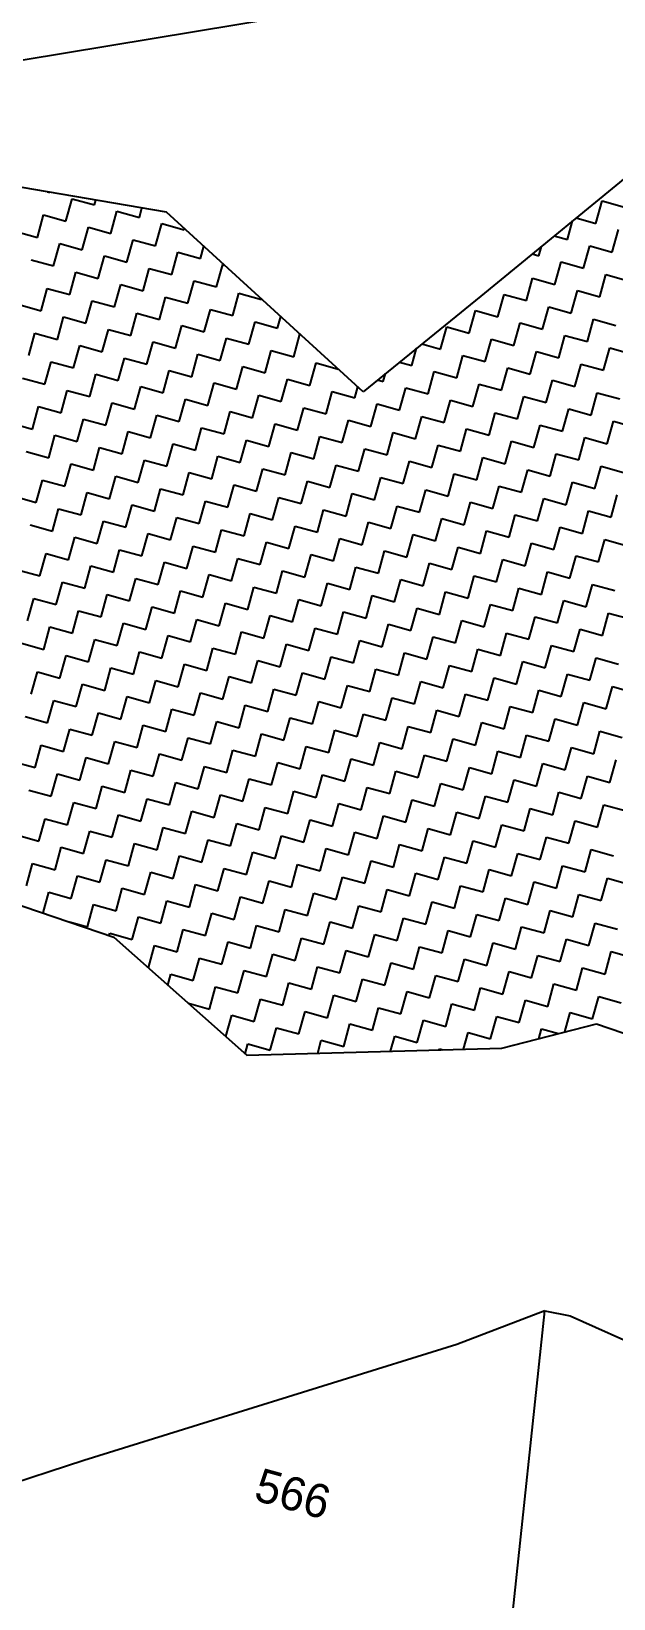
# Model space of a CAD drawing. Header units: metres. Extents: x 291974 to 293244, y 2020596 to 2023640.
# Drawn here: x 292807.5 to 292870.2, y 2023012.3 to 2023180.9 of the extents above; entities that cross this region are included whole.
import ezdxf
from ezdxf.enums import TextEntityAlignment as Align

# ---------------------------------------------------------------- set-up
doc = ezdxf.new("R2010")
doc.units = ezdxf.units.M
doc.header["$MEASUREMENT"] = 0
for name, color, linetype in [('POLY_HATCH', 12, 'Continuous'), ('POLY_PARCEL', 6, 'Continuous'), ('TEXT_PARCEL', 7, 'Continuous')]:
    doc.layers.add(name, color=color, linetype=linetype)
doc.styles.add('TEXT_MAP', font='')
doc.styles.get('TEXT_MAP').set_extended_font_data('Kruti Dev 050')

msp = doc.modelspace()

# ---------------------------------------------------------------- linework, layer by layer
at = {"layer": 'POLY_HATCH'}
for p, q in [((292879.39, 2023171.67), (292855.87, 2023152.4)), ((292822.03, 2023161.42), (292805.03, 2023164.32)), ((292843.21, 2023142.11), (292822.03, 2023161.42)), ((292855.87, 2023152.4), (292843.21, 2023142.11)), ((292805.11, 2023087.29), (292816.39, 2023083.43)), ((292816.39, 2023083.43), (292830.69, 2023070.75)), ((292858.15, 2023071.49), (292868.33, 2023074.12)), ((292868.33, 2023074.12), (292885.26, 2023068.33)), ((292830.69, 2023070.75), (292858.15, 2023071.49))]:
    msp.add_line(p, q, dxfattribs=at)
at = {"layer": 'POLY_HATCH', "linetype": 'Continuous'}
for p, q in [((292809.25, 2023163.6), (292809.49, 2023163.53)), ((292809.49, 2023163.53), (292809.49, 2023163.56)), ((292811.23, 2023160.46), (292811.9, 2023162.87)), ((292811.9, 2023162.87), (292814.31, 2023162.2)), ((292814.31, 2023162.2), (292814.45, 2023162.71)), ((292819.13, 2023160.86), (292819.41, 2023161.87)), ((292868.27, 2023160.21), (292868.94, 2023162.62)), ((292868.94, 2023162.62), (292871.35, 2023161.95)), ((292808.15, 2023158.71), (292808.82, 2023161.12)), ((292808.82, 2023161.12), (292811.23, 2023160.46)), ((292816.05, 2023159.12), (292816.72, 2023161.53)), ((292816.72, 2023161.53), (292819.13, 2023160.86)), ((292820.87, 2023157.78), (292821.54, 2023160.19)), ((292821.54, 2023160.19), (292823.95, 2023159.52)), ((292865.19, 2023158.47), (292865.75, 2023160.49)), ((292866.13, 2023160.8), (292868.27, 2023160.21)), ((292805.74, 2023159.38), (292808.15, 2023158.71)), ((292812.97, 2023157.38), (292813.64, 2023159.79)), ((292813.64, 2023159.79), (292816.05, 2023159.12)), ((292817.79, 2023156.04), (292818.46, 2023158.45)), ((292818.46, 2023158.45), (292820.87, 2023157.78)), ((292823.95, 2023159.52), (292823.98, 2023159.64)), ((292863.77, 2023158.86), (292865.19, 2023158.47)), ((292870.01, 2023157.13), (292870.68, 2023159.54)), ((292809.89, 2023155.63), (292810.56, 2023158.05)), ((292810.56, 2023158.05), (292812.97, 2023157.38)), ((292822.61, 2023154.7), (292823.28, 2023157.11)), ((292823.28, 2023157.11), (292825.69, 2023156.44)), ((292825.69, 2023156.44), (292826.06, 2023157.75)), ((292861.4, 2023156.92), (292862.11, 2023156.73)), ((292862.11, 2023156.73), (292862.39, 2023157.74)), ((292866.93, 2023155.39), (292867.6, 2023157.8)), ((292867.6, 2023157.8), (292870.01, 2023157.13)), ((292807.48, 2023156.3), (292809.89, 2023155.63)), ((292814.71, 2023154.3), (292815.38, 2023156.71)), ((292815.38, 2023156.71), (292817.79, 2023156.04)), ((292819.53, 2023152.96), (292820.2, 2023155.37)), ((292820.2, 2023155.37), (292822.61, 2023154.7)), ((292827.43, 2023153.37), (292828.1, 2023155.78)), ((292828.1, 2023155.78), (292828.27, 2023155.73)), ((292863.85, 2023153.65), (292864.52, 2023156.06)), ((292864.52, 2023156.06), (292866.93, 2023155.39)), ((292811.63, 2023152.56), (292812.3, 2023154.97)), ((292812.3, 2023154.97), (292814.71, 2023154.3)), ((292816.46, 2023151.22), (292817.12, 2023153.63)), ((292817.12, 2023153.63), (292819.53, 2023152.96)), ((292824.36, 2023151.62), (292825.02, 2023154.03)), ((292825.02, 2023154.03), (292827.43, 2023153.37)), ((292859.03, 2023154.99), (292859.03, 2023154.98)), ((292859.03, 2023154.98), (292859.03, 2023154.99)), ((292860.78, 2023151.91), (292861.44, 2023154.32)), ((292861.44, 2023154.32), (292863.85, 2023153.65)), ((292868.68, 2023152.31), (292869.34, 2023154.72)), ((292869.34, 2023154.72), (292871.75, 2023154.05)), ((292808.56, 2023150.81), (292809.22, 2023153.22)), ((292809.22, 2023153.22), (292811.63, 2023152.56)), ((292813.38, 2023149.48), (292814.04, 2023151.89)), ((292814.04, 2023151.89), (292816.46, 2023151.22)), ((292821.28, 2023149.88), (292821.94, 2023152.29)), ((292821.94, 2023152.29), (292824.36, 2023151.62)), ((292829.18, 2023150.29), (292829.84, 2023152.7)), ((292829.84, 2023152.7), (292832.26, 2023152.03)), ((292832.26, 2023152.03), (292832.27, 2023152.08)), ((292857.7, 2023150.16), (292858.37, 2023152.57)), ((292858.37, 2023152.57), (292860.78, 2023151.91)), ((292865.6, 2023150.57), (292866.27, 2023152.98)), ((292866.27, 2023152.98), (292868.68, 2023152.31)), ((292806.15, 2023151.48), (292808.56, 2023150.81)), ((292810.3, 2023147.73), (292810.97, 2023150.15)), ((292810.97, 2023150.15), (292813.38, 2023149.48)), ((292818.2, 2023148.14), (292818.87, 2023150.55)), ((292818.87, 2023150.55), (292821.28, 2023149.88)), ((292826.1, 2023148.54), (292826.77, 2023150.96)), ((292826.77, 2023150.96), (292829.18, 2023150.29)), ((292834, 2023148.95), (292834.34, 2023150.19)), ((292854.62, 2023148.42), (292855.29, 2023150.83)), ((292855.29, 2023150.83), (292857.7, 2023150.16)), ((292862.52, 2023148.83), (292863.19, 2023151.24)), ((292863.19, 2023151.24), (292865.6, 2023150.57)), ((292807.22, 2023145.99), (292807.89, 2023148.4)), ((292807.89, 2023148.4), (292810.3, 2023147.73)), ((292815.12, 2023146.4), (292815.79, 2023148.81)), ((292815.79, 2023148.81), (292818.2, 2023148.14)), ((292823.02, 2023146.8), (292823.69, 2023149.21)), ((292823.69, 2023149.21), (292826.1, 2023148.54)), ((292830.92, 2023147.21), (292831.59, 2023149.62)), ((292831.59, 2023149.62), (292834, 2023148.95)), ((292851.54, 2023146.68), (292852.21, 2023149.09)), ((292852.21, 2023149.09), (292854.62, 2023148.42)), ((292859.44, 2023147.08), (292860.11, 2023149.5)), ((292860.11, 2023149.5), (292862.52, 2023148.83)), ((292867.34, 2023147.49), (292868.01, 2023149.9)), ((292868.01, 2023149.9), (292870.42, 2023149.23)), ((292812.04, 2023144.66), (292812.71, 2023147.07)), ((292812.71, 2023147.07), (292815.12, 2023146.4)), ((292819.94, 2023145.06), (292820.61, 2023147.47)), ((292820.61, 2023147.47), (292823.02, 2023146.8)), ((292827.84, 2023145.47), (292828.51, 2023147.88)), ((292828.51, 2023147.88), (292830.92, 2023147.21)), ((292835.74, 2023145.87), (292836.41, 2023148.28)), ((292836.41, 2023148.28), (292836.45, 2023148.27)), ((292848.46, 2023144.94), (292848.97, 2023146.79)), ((292849.52, 2023147.24), (292851.54, 2023146.68)), ((292856.36, 2023145.34), (292857.03, 2023147.75)), ((292857.03, 2023147.75), (292859.44, 2023147.08)), ((292864.26, 2023145.75), (292864.93, 2023148.16)), ((292864.93, 2023148.16), (292867.34, 2023147.49)), ((292869.08, 2023144.41), (292869.75, 2023146.82)), ((292869.75, 2023146.82), (292872.16, 2023146.15)), ((292808.96, 2023142.91), (292809.63, 2023145.32)), ((292809.63, 2023145.32), (292812.04, 2023144.66)), ((292816.86, 2023143.32), (292817.53, 2023145.73)), ((292817.53, 2023145.73), (292819.94, 2023145.06)), ((292824.76, 2023143.72), (292825.43, 2023146.13)), ((292825.43, 2023146.13), (292827.84, 2023145.47)), ((292832.66, 2023144.13), (292833.33, 2023146.54)), ((292833.33, 2023146.54), (292835.74, 2023145.87)), ((292837.48, 2023142.79), (292838.15, 2023145.2)), ((292838.15, 2023145.2), (292840.54, 2023144.54)), ((292847.14, 2023145.3), (292848.46, 2023144.94)), ((292853.28, 2023143.6), (292853.95, 2023146.01)), ((292853.95, 2023146.01), (292856.36, 2023145.34)), ((292861.18, 2023144.01), (292861.85, 2023146.42)), ((292861.85, 2023146.42), (292864.26, 2023145.75)), ((292866, 2023142.67), (292866.67, 2023145.08)), ((292866.67, 2023145.08), (292869.08, 2023144.41)), ((292806.55, 2023143.58), (292808.96, 2023142.91)), ((292813.78, 2023141.58), (292814.45, 2023143.99)), ((292814.45, 2023143.99), (292816.86, 2023143.32)), ((292821.68, 2023141.98), (292822.35, 2023144.39)), ((292822.35, 2023144.39), (292824.76, 2023143.72)), ((292829.58, 2023142.39), (292830.25, 2023144.8)), ((292830.25, 2023144.8), (292832.66, 2023144.13)), ((292834.4, 2023141.05), (292835.07, 2023143.46)), ((292835.07, 2023143.46), (292837.48, 2023142.79)), ((292844.76, 2023143.37), (292845.38, 2023143.2)), ((292845.38, 2023143.2), (292845.62, 2023144.07)), ((292850.2, 2023141.86), (292850.87, 2023144.27)), ((292850.87, 2023144.27), (292853.28, 2023143.6)), ((292858.1, 2023142.26), (292858.77, 2023144.67)), ((292858.77, 2023144.67), (292861.18, 2023144.01)), ((292862.92, 2023140.93), (292863.59, 2023143.34)), ((292863.59, 2023143.34), (292866, 2023142.67)), ((292810.7, 2023139.84), (292811.37, 2023142.25)), ((292811.37, 2023142.25), (292813.78, 2023141.58)), ((292818.6, 2023140.24), (292819.27, 2023142.65)), ((292819.27, 2023142.65), (292821.68, 2023141.98)), ((292826.5, 2023140.64), (292827.17, 2023143.06)), ((292827.17, 2023143.06), (292829.58, 2023142.39)), ((292831.32, 2023139.31), (292831.99, 2023141.72)), ((292831.99, 2023141.72), (292834.4, 2023141.05)), ((292839.22, 2023139.71), (292839.89, 2023142.12)), ((292839.89, 2023142.12), (292842.3, 2023141.45)), ((292842.3, 2023141.45), (292842.63, 2023142.64)), ((292847.12, 2023140.12), (292847.79, 2023142.53)), ((292847.79, 2023142.53), (292850.2, 2023141.86)), ((292855.02, 2023140.52), (292855.69, 2023142.93)), ((292855.69, 2023142.93), (292858.1, 2023142.26)), ((292859.84, 2023139.19), (292860.51, 2023141.6)), ((292860.51, 2023141.6), (292862.92, 2023140.93)), ((292867.74, 2023139.59), (292868.41, 2023142)), ((292868.41, 2023142), (292870.82, 2023141.33)), ((292807.62, 2023138.09), (292808.29, 2023140.5)), ((292808.29, 2023140.5), (292810.7, 2023139.84)), ((292815.52, 2023138.5), (292816.19, 2023140.91)), ((292816.19, 2023140.91), (292818.6, 2023140.24)), ((292823.42, 2023138.9), (292824.09, 2023141.31)), ((292824.09, 2023141.31), (292826.5, 2023140.64)), ((292828.24, 2023137.57), (292828.91, 2023139.98)), ((292828.91, 2023139.98), (292831.32, 2023139.31)), ((292836.14, 2023137.97), (292836.81, 2023140.38)), ((292836.81, 2023140.38), (292839.22, 2023139.71)), ((292844.04, 2023138.38), (292844.71, 2023140.79)), ((292844.71, 2023140.79), (292847.12, 2023140.12)), ((292851.94, 2023138.78), (292852.61, 2023141.19)), ((292852.61, 2023141.19), (292855.02, 2023140.52)), ((292864.66, 2023137.85), (292865.33, 2023140.26)), ((292865.33, 2023140.26), (292867.74, 2023139.59)), ((292805.21, 2023138.76), (292807.62, 2023138.09)), ((292812.44, 2023136.76), (292813.11, 2023139.17)), ((292813.11, 2023139.17), (292815.52, 2023138.5)), ((292820.34, 2023137.16), (292821.01, 2023139.57)), ((292821.01, 2023139.57), (292823.42, 2023138.9)), ((292825.17, 2023135.82), (292825.83, 2023138.23)), ((292825.83, 2023138.23), (292828.24, 2023137.57)), ((292833.06, 2023136.23), (292833.73, 2023138.64)), ((292833.73, 2023138.64), (292836.14, 2023137.97)), ((292840.96, 2023136.63), (292841.63, 2023139.04)), ((292841.63, 2023139.04), (292844.04, 2023138.38)), ((292848.86, 2023137.04), (292849.53, 2023139.45)), ((292849.53, 2023139.45), (292851.94, 2023138.78)), ((292856.76, 2023137.44), (292857.43, 2023139.85)), ((292857.43, 2023139.85), (292859.84, 2023139.19)), ((292861.59, 2023136.11), (292862.25, 2023138.52)), ((292862.25, 2023138.52), (292864.66, 2023137.85)), ((292869.49, 2023136.51), (292870.15, 2023138.92)), ((292870.15, 2023138.92), (292872.56, 2023138.25)), ((292809.37, 2023135.01), (292810.03, 2023137.42)), ((292810.03, 2023137.42), (292812.44, 2023136.76)), ((292817.27, 2023135.42), (292817.93, 2023137.83)), ((292817.93, 2023137.83), (292820.34, 2023137.16)), ((292829.99, 2023134.49), (292830.65, 2023136.9)), ((292830.65, 2023136.9), (292833.06, 2023136.23)), ((292837.89, 2023134.89), (292838.55, 2023137.3)), ((292838.55, 2023137.3), (292840.96, 2023136.63)), ((292845.79, 2023135.3), (292846.45, 2023137.71)), ((292846.45, 2023137.71), (292848.86, 2023137.04)), ((292853.69, 2023135.7), (292854.35, 2023138.11)), ((292854.35, 2023138.11), (292856.76, 2023137.44)), ((292858.51, 2023134.36), (292859.18, 2023136.77)), ((292859.18, 2023136.77), (292861.59, 2023136.11)), ((292866.41, 2023134.77), (292867.08, 2023137.18)), ((292867.08, 2023137.18), (292869.49, 2023136.51)), ((292806.95, 2023135.68), (292809.37, 2023135.01)), ((292814.19, 2023133.68), (292814.85, 2023136.09)), ((292814.85, 2023136.09), (292817.27, 2023135.42)), ((292822.09, 2023134.08), (292822.75, 2023136.49)), ((292822.75, 2023136.49), (292825.17, 2023135.82)), ((292826.91, 2023132.74), (292827.58, 2023135.16)), ((292827.58, 2023135.16), (292829.99, 2023134.49)), ((292834.81, 2023133.15), (292835.48, 2023135.56)), ((292835.48, 2023135.56), (292837.89, 2023134.89)), ((292842.71, 2023133.55), (292843.38, 2023135.96)), ((292843.38, 2023135.96), (292845.79, 2023135.3)), ((292850.61, 2023133.96), (292851.28, 2023136.37)), ((292851.28, 2023136.37), (292853.69, 2023135.7)), ((292855.43, 2023132.62), (292856.1, 2023135.03)), ((292856.1, 2023135.03), (292858.51, 2023134.36)), ((292863.33, 2023133.03), (292864, 2023135.44)), ((292864, 2023135.44), (292866.41, 2023134.77)), ((292811.11, 2023131.94), (292811.78, 2023134.35)), ((292811.78, 2023134.35), (292814.19, 2023133.68)), ((292819.01, 2023132.34), (292819.68, 2023134.75)), ((292819.68, 2023134.75), (292822.09, 2023134.08)), ((292823.83, 2023131), (292824.5, 2023133.41)), ((292824.5, 2023133.41), (292826.91, 2023132.74)), ((292831.73, 2023131.41), (292832.4, 2023133.82)), ((292832.4, 2023133.82), (292834.81, 2023133.15)), ((292839.63, 2023131.81), (292840.3, 2023134.22)), ((292840.3, 2023134.22), (292842.71, 2023133.55)), ((292847.53, 2023132.22), (292848.2, 2023134.63)), ((292848.2, 2023134.63), (292850.61, 2023133.96)), ((292852.35, 2023130.88), (292853.02, 2023133.29)), ((292853.02, 2023133.29), (292855.43, 2023132.62)), ((292860.25, 2023131.29), (292860.92, 2023133.7)), ((292860.92, 2023133.7), (292863.33, 2023133.03)), ((292868.15, 2023131.69), (292868.82, 2023134.1)), ((292868.82, 2023134.1), (292871.23, 2023133.43)), ((292808.03, 2023130.19), (292808.7, 2023132.6)), ((292808.7, 2023132.6), (292811.11, 2023131.94)), ((292815.93, 2023130.6), (292816.6, 2023133.01)), ((292816.6, 2023133.01), (292819.01, 2023132.34)), ((292820.75, 2023129.26), (292821.42, 2023131.67)), ((292821.42, 2023131.67), (292823.83, 2023131)), ((292828.65, 2023129.67), (292829.32, 2023132.08)), ((292829.32, 2023132.08), (292831.73, 2023131.41)), ((292836.55, 2023130.07), (292837.22, 2023132.48)), ((292837.22, 2023132.48), (292839.63, 2023131.81)), ((292844.45, 2023130.48), (292845.12, 2023132.89)), ((292845.12, 2023132.89), (292847.53, 2023132.22)), ((292849.27, 2023129.14), (292849.94, 2023131.55)), ((292849.94, 2023131.55), (292852.35, 2023130.88)), ((292857.17, 2023129.54), (292857.84, 2023131.95)), ((292857.84, 2023131.95), (292860.25, 2023131.29)), ((292865.07, 2023129.95), (292865.74, 2023132.36)), ((292865.74, 2023132.36), (292868.15, 2023131.69)), ((292805.62, 2023130.86), (292808.03, 2023130.19)), ((292812.85, 2023128.86), (292813.52, 2023131.27)), ((292813.52, 2023131.27), (292815.93, 2023130.6)), ((292817.67, 2023127.52), (292818.34, 2023129.93)), ((292818.34, 2023129.93), (292820.75, 2023129.26)), ((292825.57, 2023127.92), (292826.24, 2023130.33)), ((292826.24, 2023130.33), (292828.65, 2023129.67)), ((292833.47, 2023128.33), (292834.14, 2023130.74)), ((292834.14, 2023130.74), (292836.55, 2023130.07)), ((292841.37, 2023128.73), (292842.04, 2023131.14)), ((292842.04, 2023131.14), (292844.45, 2023130.48)), ((292846.19, 2023127.4), (292846.86, 2023129.81)), ((292846.86, 2023129.81), (292849.27, 2023129.14)), ((292854.09, 2023127.8), (292854.76, 2023130.21)), ((292854.76, 2023130.21), (292857.17, 2023129.54)), ((292861.99, 2023128.21), (292862.66, 2023130.62)), ((292862.66, 2023130.62), (292865.07, 2023129.95)), ((292869.89, 2023128.61), (292870.56, 2023131.02)), ((292809.77, 2023127.11), (292810.44, 2023129.52)), ((292810.44, 2023129.52), (292812.85, 2023128.86)), ((292814.59, 2023125.78), (292815.26, 2023128.19)), ((292815.26, 2023128.19), (292817.67, 2023127.52)), ((292822.49, 2023126.18), (292823.16, 2023128.59)), ((292823.16, 2023128.59), (292825.57, 2023127.92)), ((292830.39, 2023126.59), (292831.06, 2023129)), ((292831.06, 2023129), (292833.47, 2023128.33)), ((292838.29, 2023126.99), (292838.96, 2023129.4)), ((292838.96, 2023129.4), (292841.37, 2023128.73)), ((292851.01, 2023126.06), (292851.68, 2023128.47)), ((292851.68, 2023128.47), (292854.09, 2023127.8)), ((292858.91, 2023126.46), (292859.58, 2023128.87)), ((292859.58, 2023128.87), (292861.99, 2023128.21)), ((292866.81, 2023126.87), (292867.48, 2023129.28)), ((292867.48, 2023129.28), (292869.89, 2023128.61)), ((292807.36, 2023127.78), (292809.77, 2023127.11)), ((292811.51, 2023124.04), (292812.18, 2023126.45)), ((292812.18, 2023126.45), (292814.59, 2023125.78)), ((292819.41, 2023124.44), (292820.08, 2023126.85)), ((292820.08, 2023126.85), (292822.49, 2023126.18)), ((292827.31, 2023124.84), (292827.98, 2023127.26)), ((292827.98, 2023127.26), (292830.39, 2023126.59)), ((292835.21, 2023125.25), (292835.88, 2023127.66)), ((292835.88, 2023127.66), (292838.29, 2023126.99)), ((292843.11, 2023125.65), (292843.78, 2023128.06)), ((292843.78, 2023128.06), (292846.19, 2023127.4)), ((292847.93, 2023124.32), (292848.6, 2023126.73)), ((292848.6, 2023126.73), (292851.01, 2023126.06)), ((292855.83, 2023124.72), (292856.5, 2023127.13)), ((292856.5, 2023127.13), (292858.91, 2023126.46)), ((292863.73, 2023125.13), (292864.4, 2023127.54)), ((292864.4, 2023127.54), (292866.81, 2023126.87)), ((292816.33, 2023122.7), (292817, 2023125.11)), ((292817, 2023125.11), (292819.41, 2023124.44)), ((292824.23, 2023123.1), (292824.9, 2023125.51)), ((292824.9, 2023125.51), (292827.31, 2023124.84)), ((292832.13, 2023123.51), (292832.8, 2023125.92)), ((292832.8, 2023125.92), (292835.21, 2023125.25)), ((292840.03, 2023123.91), (292840.7, 2023126.32)), ((292840.7, 2023126.32), (292843.11, 2023125.65)), ((292844.85, 2023122.58), (292845.52, 2023124.99)), ((292845.52, 2023124.99), (292847.93, 2023124.32)), ((292852.75, 2023122.98), (292853.42, 2023125.39)), ((292853.42, 2023125.39), (292855.83, 2023124.72)), ((292860.65, 2023123.39), (292861.32, 2023125.8)), ((292861.32, 2023125.8), (292863.73, 2023125.13)), ((292868.55, 2023123.79), (292869.22, 2023126.2)), ((292869.22, 2023126.2), (292871.63, 2023125.53)), ((292808.43, 2023122.29), (292809.1, 2023124.7)), ((292809.1, 2023124.7), (292811.51, 2023124.04)), ((292813.25, 2023120.96), (292813.92, 2023123.37)), ((292813.92, 2023123.37), (292816.33, 2023122.7)), ((292821.15, 2023121.36), (292821.82, 2023123.77)), ((292821.82, 2023123.77), (292824.23, 2023123.1)), ((292829.05, 2023121.77), (292829.72, 2023124.18)), ((292829.72, 2023124.18), (292832.13, 2023123.51)), ((292836.95, 2023122.17), (292837.62, 2023124.58)), ((292837.62, 2023124.58), (292840.03, 2023123.91)), ((292841.77, 2023120.83), (292842.44, 2023123.24)), ((292842.44, 2023123.24), (292844.85, 2023122.58)), ((292849.67, 2023121.24), (292850.34, 2023123.65)), ((292850.34, 2023123.65), (292852.75, 2023122.98)), ((292857.57, 2023121.64), (292858.24, 2023124.05)), ((292858.24, 2023124.05), (292860.65, 2023123.39)), ((292865.47, 2023122.05), (292866.14, 2023124.46)), ((292866.14, 2023124.46), (292868.55, 2023123.79)), ((292806.02, 2023122.96), (292808.43, 2023122.29)), ((292810.17, 2023119.21), (292810.84, 2023121.62)), ((292810.84, 2023121.62), (292813.25, 2023120.96)), ((292818.07, 2023119.62), (292818.74, 2023122.03)), ((292818.74, 2023122.03), (292821.15, 2023121.36)), ((292825.97, 2023120.02), (292826.64, 2023122.43)), ((292826.64, 2023122.43), (292829.05, 2023121.77)), ((292833.87, 2023120.43), (292834.54, 2023122.84)), ((292834.54, 2023122.84), (292836.95, 2023122.17)), ((292838.7, 2023119.09), (292839.36, 2023121.5)), ((292839.36, 2023121.5), (292841.77, 2023120.83)), ((292846.6, 2023119.5), (292847.26, 2023121.91)), ((292847.26, 2023121.91), (292849.67, 2023121.24)), ((292854.5, 2023119.9), (292855.16, 2023122.31)), ((292855.16, 2023122.31), (292857.57, 2023121.64)), ((292862.4, 2023120.31), (292863.06, 2023122.72)), ((292863.06, 2023122.72), (292865.47, 2023122.05)), ((292867.22, 2023118.97), (292867.88, 2023121.38)), ((292867.88, 2023121.38), (292870.3, 2023120.71)), ((292807.1, 2023117.47), (292807.76, 2023119.88)), ((292807.76, 2023119.88), (292810.17, 2023119.21)), ((292815, 2023117.88), (292815.66, 2023120.29)), ((292815.66, 2023120.29), (292818.07, 2023119.62)), ((292822.9, 2023118.28), (292823.56, 2023120.69)), ((292823.56, 2023120.69), (292825.97, 2023120.02)), ((292830.8, 2023118.69), (292831.46, 2023121.1)), ((292831.46, 2023121.1), (292833.87, 2023120.43)), ((292835.62, 2023117.35), (292836.29, 2023119.76)), ((292836.29, 2023119.76), (292838.7, 2023119.09)), ((292843.52, 2023117.75), (292844.18, 2023120.17)), ((292844.18, 2023120.17), (292846.6, 2023119.5)), ((292851.42, 2023118.16), (292852.08, 2023120.57)), ((292852.08, 2023120.57), (292854.5, 2023119.9)), ((292859.32, 2023118.56), (292859.98, 2023120.97)), ((292859.98, 2023120.97), (292862.4, 2023120.31)), ((292811.92, 2023116.14), (292812.59, 2023118.55)), ((292812.59, 2023118.55), (292815, 2023117.88)), ((292819.82, 2023116.54), (292820.49, 2023118.95)), ((292820.49, 2023118.95), (292822.9, 2023118.28)), ((292827.72, 2023116.94), (292828.39, 2023119.36)), ((292828.39, 2023119.36), (292830.8, 2023118.69)), ((292832.54, 2023115.61), (292833.21, 2023118.02)), ((292833.21, 2023118.02), (292835.62, 2023117.35)), ((292840.44, 2023116.01), (292841.11, 2023118.42)), ((292841.11, 2023118.42), (292843.52, 2023117.75)), ((292848.34, 2023116.42), (292849.01, 2023118.83)), ((292849.01, 2023118.83), (292851.42, 2023118.16)), ((292856.24, 2023116.82), (292856.91, 2023119.23)), ((292856.91, 2023119.23), (292859.32, 2023118.56)), ((292864.14, 2023117.23), (292864.81, 2023119.64)), ((292864.81, 2023119.64), (292867.22, 2023118.97)), ((292868.96, 2023115.89), (292869.63, 2023118.3)), ((292869.63, 2023118.3), (292872.04, 2023117.63)), ((292808.84, 2023114.39), (292809.51, 2023116.8)), ((292809.51, 2023116.8), (292811.92, 2023116.14)), ((292816.74, 2023114.8), (292817.41, 2023117.21)), ((292817.41, 2023117.21), (292819.82, 2023116.54)), ((292824.64, 2023115.2), (292825.31, 2023117.61)), ((292825.31, 2023117.61), (292827.72, 2023116.94)), ((292837.36, 2023114.27), (292838.03, 2023116.68)), ((292838.03, 2023116.68), (292840.44, 2023116.01)), ((292845.26, 2023114.68), (292845.93, 2023117.09)), ((292845.93, 2023117.09), (292848.34, 2023116.42)), ((292853.16, 2023115.08), (292853.83, 2023117.49)), ((292853.83, 2023117.49), (292856.24, 2023116.82)), ((292861.06, 2023115.49), (292861.73, 2023117.9)), ((292861.73, 2023117.9), (292864.14, 2023117.23)), ((292865.88, 2023114.15), (292866.55, 2023116.56)), ((292866.55, 2023116.56), (292868.96, 2023115.89)), ((292806.43, 2023115.06), (292808.84, 2023114.39)), ((292813.66, 2023113.06), (292814.33, 2023115.47)), ((292814.33, 2023115.47), (292816.74, 2023114.8)), ((292821.56, 2023113.46), (292822.23, 2023115.87)), ((292822.23, 2023115.87), (292824.64, 2023115.2)), ((292829.46, 2023113.87), (292830.13, 2023116.28)), ((292830.13, 2023116.28), (292832.54, 2023115.61)), ((292834.28, 2023112.53), (292834.95, 2023114.94)), ((292834.95, 2023114.94), (292837.36, 2023114.27)), ((292842.18, 2023112.93), (292842.85, 2023115.34)), ((292842.85, 2023115.34), (292845.26, 2023114.68)), ((292850.08, 2023113.34), (292850.75, 2023115.75)), ((292850.75, 2023115.75), (292853.16, 2023115.08)), ((292857.98, 2023113.74), (292858.65, 2023116.15)), ((292858.65, 2023116.15), (292861.06, 2023115.49)), ((292862.8, 2023112.41), (292863.47, 2023114.82)), ((292863.47, 2023114.82), (292865.88, 2023114.15)), ((292810.58, 2023111.31), (292811.25, 2023113.72)), ((292811.25, 2023113.72), (292813.66, 2023113.06)), ((292818.48, 2023111.72), (292819.15, 2023114.13)), ((292819.15, 2023114.13), (292821.56, 2023113.46)), ((292826.38, 2023112.12), (292827.05, 2023114.53)), ((292827.05, 2023114.53), (292829.46, 2023113.87)), ((292831.2, 2023110.79), (292831.87, 2023113.2)), ((292831.87, 2023113.2), (292834.28, 2023112.53)), ((292839.1, 2023111.19), (292839.77, 2023113.6)), ((292839.77, 2023113.6), (292842.18, 2023112.93)), ((292847, 2023111.6), (292847.67, 2023114.01)), ((292847.67, 2023114.01), (292850.08, 2023113.34)), ((292854.9, 2023112), (292855.57, 2023114.41)), ((292855.57, 2023114.41), (292857.98, 2023113.74)), ((292859.72, 2023110.66), (292860.39, 2023113.07)), ((292860.39, 2023113.07), (292862.8, 2023112.41)), ((292867.62, 2023111.07), (292868.29, 2023113.48)), ((292868.29, 2023113.48), (292870.7, 2023112.81)), ((292807.5, 2023109.57), (292808.17, 2023111.98)), ((292808.17, 2023111.98), (292810.58, 2023111.31)), ((292815.4, 2023109.98), (292816.07, 2023112.39)), ((292816.07, 2023112.39), (292818.48, 2023111.72)), ((292823.3, 2023110.38), (292823.97, 2023112.79)), ((292823.97, 2023112.79), (292826.38, 2023112.12)), ((292828.12, 2023109.05), (292828.79, 2023111.46)), ((292828.79, 2023111.46), (292831.2, 2023110.79)), ((292836.02, 2023109.45), (292836.69, 2023111.86)), ((292836.69, 2023111.86), (292839.1, 2023111.19)), ((292843.92, 2023109.85), (292844.59, 2023112.27)), ((292844.59, 2023112.27), (292847, 2023111.6)), ((292851.82, 2023110.26), (292852.49, 2023112.67)), ((292852.49, 2023112.67), (292854.9, 2023112)), ((292856.64, 2023108.92), (292857.31, 2023111.33)), ((292857.31, 2023111.33), (292859.72, 2023110.66)), ((292864.54, 2023109.33), (292865.21, 2023111.74)), ((292865.21, 2023111.74), (292867.62, 2023111.07)), ((292812.32, 2023108.24), (292812.99, 2023110.65)), ((292812.99, 2023110.65), (292815.4, 2023109.98)), ((292820.22, 2023108.64), (292820.89, 2023111.05)), ((292820.89, 2023111.05), (292823.3, 2023110.38)), ((292825.04, 2023107.3), (292825.71, 2023109.71)), ((292825.71, 2023109.71), (292828.12, 2023109.05)), ((292832.94, 2023107.71), (292833.61, 2023110.12)), ((292833.61, 2023110.12), (292836.02, 2023109.45)), ((292840.84, 2023108.11), (292841.51, 2023110.52)), ((292841.51, 2023110.52), (292843.92, 2023109.85)), ((292848.74, 2023108.52), (292849.41, 2023110.93)), ((292849.41, 2023110.93), (292851.82, 2023110.26)), ((292853.56, 2023107.18), (292854.23, 2023109.59)), ((292854.23, 2023109.59), (292856.64, 2023108.92)), ((292861.46, 2023107.59), (292862.13, 2023110)), ((292862.13, 2023110), (292864.54, 2023109.33)), ((292869.36, 2023107.99), (292870.03, 2023110.4)), ((292870.03, 2023110.4), (292872.44, 2023109.73)), ((292809.24, 2023106.49), (292809.91, 2023108.9)), ((292809.91, 2023108.9), (292812.32, 2023108.24)), ((292817.14, 2023106.9), (292817.81, 2023109.31)), ((292817.81, 2023109.31), (292820.22, 2023108.64)), ((292821.96, 2023105.56), (292822.63, 2023107.97)), ((292822.63, 2023107.97), (292825.04, 2023107.3)), ((292829.86, 2023105.97), (292830.53, 2023108.38)), ((292830.53, 2023108.38), (292832.94, 2023107.71)), ((292837.76, 2023106.37), (292838.43, 2023108.78)), ((292838.43, 2023108.78), (292840.84, 2023108.11)), ((292845.66, 2023106.78), (292846.33, 2023109.19)), ((292846.33, 2023109.19), (292848.74, 2023108.52)), ((292858.38, 2023105.84), (292859.05, 2023108.25)), ((292859.05, 2023108.25), (292861.46, 2023107.59)), ((292866.28, 2023106.25), (292866.95, 2023108.66)), ((292866.95, 2023108.66), (292869.36, 2023107.99)), ((292806.83, 2023107.16), (292809.24, 2023106.49)), ((292814.06, 2023105.16), (292814.73, 2023107.57)), ((292814.73, 2023107.57), (292817.14, 2023106.9)), ((292818.88, 2023103.82), (292819.55, 2023106.23)), ((292819.55, 2023106.23), (292821.96, 2023105.56)), ((292826.78, 2023104.22), (292827.45, 2023106.63)), ((292827.45, 2023106.63), (292829.86, 2023105.97)), ((292834.68, 2023104.63), (292835.35, 2023107.04)), ((292835.35, 2023107.04), (292837.76, 2023106.37)), ((292842.58, 2023105.03), (292843.25, 2023107.44)), ((292843.25, 2023107.44), (292845.66, 2023106.78)), ((292850.48, 2023105.44), (292851.15, 2023107.85)), ((292851.15, 2023107.85), (292853.56, 2023107.18)), ((292855.31, 2023104.1), (292855.97, 2023106.51)), ((292855.97, 2023106.51), (292858.38, 2023105.84)), ((292863.2, 2023104.51), (292863.87, 2023106.92)), ((292863.87, 2023106.92), (292866.28, 2023106.25)), ((292810.98, 2023103.41), (292811.65, 2023105.82)), ((292811.65, 2023105.82), (292814.06, 2023105.16)), ((292823.71, 2023102.48), (292824.37, 2023104.89)), ((292824.37, 2023104.89), (292826.78, 2023104.22)), ((292831.61, 2023102.89), (292832.27, 2023105.3)), ((292832.27, 2023105.3), (292834.68, 2023104.63)), ((292839.51, 2023103.29), (292840.17, 2023105.7)), ((292840.17, 2023105.7), (292842.58, 2023105.03)), ((292847.41, 2023103.7), (292848.07, 2023106.11)), ((292848.07, 2023106.11), (292850.48, 2023105.44)), ((292852.23, 2023102.36), (292852.89, 2023104.77)), ((292852.89, 2023104.77), (292855.31, 2023104.1)), ((292860.13, 2023102.76), (292860.79, 2023105.17)), ((292860.79, 2023105.17), (292863.2, 2023104.51)), ((292868.03, 2023103.17), (292868.69, 2023105.58)), ((292868.69, 2023105.58), (292871.1, 2023104.91)), ((292807.91, 2023101.67), (292808.57, 2023104.08)), ((292808.57, 2023104.08), (292810.98, 2023103.41)), ((292815.81, 2023102.08), (292816.47, 2023104.49)), ((292816.47, 2023104.49), (292818.88, 2023103.82)), ((292820.63, 2023100.74), (292821.29, 2023103.15)), ((292821.29, 2023103.15), (292823.71, 2023102.48)), ((292828.53, 2023101.15), (292829.19, 2023103.56)), ((292829.19, 2023103.56), (292831.61, 2023102.89)), ((292836.43, 2023101.55), (292837.09, 2023103.96)), ((292837.09, 2023103.96), (292839.51, 2023103.29)), ((292844.33, 2023101.95), (292844.99, 2023104.37)), ((292844.99, 2023104.37), (292847.41, 2023103.7)), ((292849.15, 2023100.62), (292849.82, 2023103.03)), ((292849.82, 2023103.03), (292852.23, 2023102.36)), ((292857.05, 2023101.02), (292857.72, 2023103.43)), ((292857.72, 2023103.43), (292860.13, 2023102.76)), ((292864.95, 2023101.43), (292865.62, 2023103.84)), ((292865.62, 2023103.84), (292868.03, 2023103.17)), ((292805.5, 2023102.34), (292807.91, 2023101.67)), ((292812.73, 2023100.34), (292813.39, 2023102.75)), ((292813.39, 2023102.75), (292815.81, 2023102.08)), ((292817.55, 2023099), (292818.22, 2023101.41)), ((292818.22, 2023101.41), (292820.63, 2023100.74)), ((292825.45, 2023099.4), (292826.12, 2023101.81)), ((292826.12, 2023101.81), (292828.53, 2023101.15)), ((292833.35, 2023099.81), (292834.02, 2023102.22)), ((292834.02, 2023102.22), (292836.43, 2023101.55)), ((292841.25, 2023100.21), (292841.92, 2023102.62)), ((292841.92, 2023102.62), (292844.33, 2023101.95)), ((292846.07, 2023098.88), (292846.74, 2023101.29)), ((292846.74, 2023101.29), (292849.15, 2023100.62)), ((292853.97, 2023099.28), (292854.64, 2023101.69)), ((292854.64, 2023101.69), (292857.05, 2023101.02)), ((292861.87, 2023099.69), (292862.54, 2023102.1)), ((292862.54, 2023102.1), (292864.95, 2023101.43)), ((292869.77, 2023100.09), (292870.44, 2023102.5)), ((292809.65, 2023098.59), (292810.32, 2023101)), ((292810.32, 2023101), (292812.73, 2023100.34)), ((292814.47, 2023097.26), (292815.14, 2023099.67)), ((292815.14, 2023099.67), (292817.55, 2023099)), ((292822.37, 2023097.66), (292823.04, 2023100.07)), ((292823.04, 2023100.07), (292825.45, 2023099.4)), ((292830.27, 2023098.07), (292830.94, 2023100.48)), ((292830.94, 2023100.48), (292833.35, 2023099.81)), ((292838.17, 2023098.47), (292838.84, 2023100.88)), ((292838.84, 2023100.88), (292841.25, 2023100.21)), ((292842.99, 2023097.13), (292843.66, 2023099.54)), ((292843.66, 2023099.54), (292846.07, 2023098.88)), ((292850.89, 2023097.54), (292851.56, 2023099.95)), ((292851.56, 2023099.95), (292853.97, 2023099.28)), ((292858.79, 2023097.94), (292859.46, 2023100.35)), ((292859.46, 2023100.35), (292861.87, 2023099.69)), ((292866.69, 2023098.35), (292867.36, 2023100.76)), ((292867.36, 2023100.76), (292869.77, 2023100.09)), ((292807.24, 2023099.26), (292809.65, 2023098.59)), ((292811.39, 2023095.51), (292812.06, 2023097.92)), ((292812.06, 2023097.92), (292814.47, 2023097.26)), ((292819.29, 2023095.92), (292819.96, 2023098.33)), ((292819.96, 2023098.33), (292822.37, 2023097.66)), ((292827.19, 2023096.32), (292827.86, 2023098.73)), ((292827.86, 2023098.73), (292830.27, 2023098.07)), ((292835.09, 2023096.73), (292835.76, 2023099.14)), ((292835.76, 2023099.14), (292838.17, 2023098.47)), ((292839.91, 2023095.39), (292840.58, 2023097.8)), ((292840.58, 2023097.8), (292842.99, 2023097.13)), ((292847.81, 2023095.8), (292848.48, 2023098.21)), ((292848.48, 2023098.21), (292850.89, 2023097.54)), ((292855.71, 2023096.2), (292856.38, 2023098.61)), ((292856.38, 2023098.61), (292858.79, 2023097.94)), ((292863.61, 2023096.61), (292864.28, 2023099.02)), ((292864.28, 2023099.02), (292866.69, 2023098.35)), ((292808.31, 2023093.77), (292808.98, 2023096.18)), ((292808.98, 2023096.18), (292811.39, 2023095.51)), ((292816.21, 2023094.18), (292816.88, 2023096.59)), ((292816.88, 2023096.59), (292819.29, 2023095.92)), ((292824.11, 2023094.58), (292824.78, 2023096.99)), ((292824.78, 2023096.99), (292827.19, 2023096.32)), ((292832.01, 2023094.99), (292832.68, 2023097.4)), ((292832.68, 2023097.4), (292835.09, 2023096.73)), ((292844.73, 2023094.05), (292845.4, 2023096.47)), ((292845.4, 2023096.47), (292847.81, 2023095.8)), ((292852.63, 2023094.46), (292853.3, 2023096.87)), ((292853.3, 2023096.87), (292855.71, 2023096.2)), ((292860.53, 2023094.86), (292861.2, 2023097.27)), ((292861.2, 2023097.27), (292863.61, 2023096.61)), ((292868.43, 2023095.27), (292869.1, 2023097.68)), ((292869.1, 2023097.68), (292871.51, 2023097.01)), ((292805.9, 2023094.44), (292808.31, 2023093.77)), ((292813.13, 2023092.44), (292813.8, 2023094.85)), ((292813.8, 2023094.85), (292816.21, 2023094.18)), ((292821.03, 2023092.84), (292821.7, 2023095.25)), ((292821.7, 2023095.25), (292824.11, 2023094.58)), ((292828.93, 2023093.25), (292829.6, 2023095.66)), ((292829.6, 2023095.66), (292832.01, 2023094.99)), ((292836.83, 2023093.65), (292837.5, 2023096.06)), ((292837.5, 2023096.06), (292839.91, 2023095.39)), ((292841.65, 2023092.31), (292842.32, 2023094.72)), ((292842.32, 2023094.72), (292844.73, 2023094.05)), ((292849.55, 2023092.72), (292850.22, 2023095.13)), ((292850.22, 2023095.13), (292852.63, 2023094.46)), ((292857.45, 2023093.12), (292858.12, 2023095.53)), ((292858.12, 2023095.53), (292860.53, 2023094.86)), ((292865.35, 2023093.53), (292866.02, 2023095.94)), ((292866.02, 2023095.94), (292868.43, 2023095.27)), ((292810.05, 2023090.69), (292810.72, 2023093.1)), ((292810.72, 2023093.1), (292813.13, 2023092.44)), ((292817.95, 2023091.1), (292818.62, 2023093.51)), ((292818.62, 2023093.51), (292821.03, 2023092.84)), ((292825.85, 2023091.5), (292826.52, 2023093.91)), ((292826.52, 2023093.91), (292828.93, 2023093.25)), ((292833.75, 2023091.91), (292834.42, 2023094.32)), ((292834.42, 2023094.32), (292836.83, 2023093.65)), ((292838.57, 2023090.57), (292839.24, 2023092.98)), ((292839.24, 2023092.98), (292841.65, 2023092.31)), ((292846.47, 2023090.98), (292847.14, 2023093.39)), ((292847.14, 2023093.39), (292849.55, 2023092.72)), ((292854.37, 2023091.38), (292855.04, 2023093.79)), ((292855.04, 2023093.79), (292857.45, 2023093.12)), ((292862.27, 2023091.79), (292862.94, 2023094.2)), ((292862.94, 2023094.2), (292865.35, 2023093.53)), ((292867.09, 2023090.45), (292867.76, 2023092.86)), ((292867.76, 2023092.86), (292870.17, 2023092.19)), ((292806.97, 2023088.95), (292807.64, 2023091.36)), ((292807.64, 2023091.36), (292810.05, 2023090.69)), ((292814.87, 2023089.36), (292815.54, 2023091.77)), ((292815.54, 2023091.77), (292817.95, 2023091.1)), ((292822.77, 2023089.76), (292823.44, 2023092.17)), ((292823.44, 2023092.17), (292825.85, 2023091.5)), ((292830.67, 2023090.17), (292831.34, 2023092.58)), ((292831.34, 2023092.58), (292833.75, 2023091.91)), ((292835.49, 2023088.83), (292836.16, 2023091.24)), ((292836.16, 2023091.24), (292838.57, 2023090.57)), ((292843.39, 2023089.23), (292844.06, 2023091.64)), ((292844.06, 2023091.64), (292846.47, 2023090.98)), ((292851.29, 2023089.64), (292851.96, 2023092.05)), ((292851.96, 2023092.05), (292854.37, 2023091.38)), ((292859.19, 2023090.04), (292859.86, 2023092.45)), ((292859.86, 2023092.45), (292862.27, 2023091.79)), ((292864.01, 2023088.71), (292864.68, 2023091.12)), ((292864.68, 2023091.12), (292867.09, 2023090.45)), ((292811.79, 2023087.61), (292812.46, 2023090.03)), ((292812.46, 2023090.03), (292814.87, 2023089.36)), ((292819.69, 2023088.02), (292820.36, 2023090.43)), ((292820.36, 2023090.43), (292822.77, 2023089.76)), ((292827.59, 2023088.42), (292828.26, 2023090.83)), ((292828.26, 2023090.83), (292830.67, 2023090.17)), ((292832.41, 2023087.09), (292833.08, 2023089.5)), ((292833.08, 2023089.5), (292835.49, 2023088.83)), ((292840.31, 2023087.49), (292840.98, 2023089.9)), ((292840.98, 2023089.9), (292843.39, 2023089.23)), ((292848.21, 2023087.9), (292848.88, 2023090.31)), ((292848.88, 2023090.31), (292851.29, 2023089.64)), ((292856.11, 2023088.3), (292856.78, 2023090.71)), ((292856.78, 2023090.71), (292859.19, 2023090.04)), ((292860.94, 2023086.96), (292861.6, 2023089.38)), ((292861.6, 2023089.38), (292864.01, 2023088.71)), ((292868.84, 2023087.37), (292869.5, 2023089.78)), ((292869.5, 2023089.78), (292871.91, 2023089.11)), ((292808.76, 2023086.04), (292809.38, 2023088.28)), ((292809.38, 2023088.28), (292811.79, 2023087.61)), ((292816.62, 2023086.28), (292817.28, 2023088.69)), ((292817.28, 2023088.69), (292819.69, 2023088.02)), ((292824.52, 2023086.68), (292825.18, 2023089.09)), ((292825.18, 2023089.09), (292827.59, 2023088.42)), ((292829.34, 2023085.35), (292830, 2023087.76)), ((292830, 2023087.76), (292832.41, 2023087.09)), ((292837.24, 2023085.75), (292837.9, 2023088.16)), ((292837.9, 2023088.16), (292840.31, 2023087.49)), ((292845.14, 2023086.15), (292845.8, 2023088.57)), ((292845.8, 2023088.57), (292848.21, 2023087.9)), ((292853.04, 2023086.56), (292853.7, 2023088.97)), ((292853.7, 2023088.97), (292856.11, 2023088.3)), ((292865.76, 2023085.63), (292866.43, 2023088.04)), ((292866.43, 2023088.04), (292868.84, 2023087.37)), ((292813.54, 2023084.54), (292814.2, 2023086.95)), ((292814.2, 2023086.95), (292816.62, 2023086.28)), ((292821.44, 2023084.94), (292822.1, 2023087.35)), ((292822.1, 2023087.35), (292824.52, 2023086.68)), ((292826.26, 2023083.6), (292826.93, 2023086.01)), ((292826.93, 2023086.01), (292829.34, 2023085.35)), ((292834.16, 2023084.01), (292834.83, 2023086.42)), ((292834.83, 2023086.42), (292837.24, 2023085.75)), ((292842.06, 2023084.41), (292842.73, 2023086.82)), ((292842.73, 2023086.82), (292845.14, 2023086.15)), ((292849.96, 2023084.82), (292850.63, 2023087.23)), ((292850.63, 2023087.23), (292853.04, 2023086.56)), ((292857.86, 2023085.22), (292858.53, 2023087.63)), ((292858.53, 2023087.63), (292860.94, 2023086.96)), ((292862.68, 2023083.89), (292863.35, 2023086.3)), ((292863.35, 2023086.3), (292865.76, 2023085.63)), ((292811.61, 2023085.07), (292813.54, 2023084.54)), ((292818.36, 2023083.2), (292819.03, 2023085.61)), ((292819.03, 2023085.61), (292821.44, 2023084.94)), ((292823.18, 2023081.86), (292823.85, 2023084.27)), ((292823.85, 2023084.27), (292826.26, 2023083.6)), ((292831.08, 2023082.27), (292831.75, 2023084.68)), ((292831.75, 2023084.68), (292834.16, 2023084.01)), ((292838.98, 2023082.67), (292839.65, 2023085.08)), ((292839.65, 2023085.08), (292842.06, 2023084.41)), ((292846.88, 2023083.08), (292847.55, 2023085.49)), ((292847.55, 2023085.49), (292849.96, 2023084.82)), ((292854.78, 2023083.48), (292855.45, 2023085.89)), ((292855.45, 2023085.89), (292857.86, 2023085.22)), ((292859.6, 2023082.14), (292860.27, 2023084.55)), ((292860.27, 2023084.55), (292862.68, 2023083.89)), ((292867.5, 2023082.55), (292868.17, 2023084.96)), ((292868.17, 2023084.96), (292870.58, 2023084.29)), ((292815.88, 2023083.61), (292815.95, 2023083.87)), ((292815.95, 2023083.87), (292818.36, 2023083.2)), ((292828, 2023080.52), (292828.67, 2023082.93)), ((292828.67, 2023082.93), (292831.08, 2023082.27)), ((292835.9, 2023080.93), (292836.57, 2023083.34)), ((292836.57, 2023083.34), (292838.98, 2023082.67)), ((292843.8, 2023081.33), (292844.47, 2023083.74)), ((292844.47, 2023083.74), (292846.88, 2023083.08)), ((292851.7, 2023081.74), (292852.37, 2023084.15)), ((292852.37, 2023084.15), (292854.78, 2023083.48)), ((292856.52, 2023080.4), (292857.19, 2023082.81)), ((292857.19, 2023082.81), (292859.6, 2023082.14)), ((292864.42, 2023080.81), (292865.09, 2023083.22)), ((292865.09, 2023083.22), (292867.5, 2023082.55)), ((292820.11, 2023080.14), (292820.77, 2023082.53)), ((292820.77, 2023082.53), (292823.18, 2023081.86)), ((292824.92, 2023078.78), (292825.59, 2023081.19)), ((292825.59, 2023081.19), (292828, 2023080.52)), ((292832.82, 2023079.19), (292833.49, 2023081.6)), ((292833.49, 2023081.6), (292835.9, 2023080.93)), ((292840.72, 2023079.59), (292841.39, 2023082)), ((292841.39, 2023082), (292843.8, 2023081.33)), ((292848.62, 2023080), (292849.29, 2023082.41)), ((292849.29, 2023082.41), (292851.7, 2023081.74)), ((292853.44, 2023078.66), (292854.11, 2023081.07)), ((292854.11, 2023081.07), (292856.52, 2023080.4)), ((292861.34, 2023079.06), (292862.01, 2023081.48)), ((292862.01, 2023081.48), (292864.42, 2023080.81)), ((292869.24, 2023079.47), (292869.91, 2023081.88)), ((292869.91, 2023081.88), (292872.32, 2023081.21)), ((292822.19, 2023078.29), (292822.51, 2023079.45)), ((292822.51, 2023079.45), (292824.92, 2023078.78)), ((292829.74, 2023077.45), (292830.41, 2023079.86)), ((292830.41, 2023079.86), (292832.82, 2023079.19)), ((292837.64, 2023077.85), (292838.31, 2023080.26)), ((292838.31, 2023080.26), (292840.72, 2023079.59)), ((292845.54, 2023078.26), (292846.21, 2023080.67)), ((292846.21, 2023080.67), (292848.62, 2023080)), ((292850.36, 2023076.92), (292851.03, 2023079.33)), ((292851.03, 2023079.33), (292853.44, 2023078.66)), ((292858.26, 2023077.32), (292858.93, 2023079.73)), ((292858.93, 2023079.73), (292861.34, 2023079.06)), ((292866.16, 2023077.73), (292866.83, 2023080.14)), ((292866.83, 2023080.14), (292869.24, 2023079.47)), ((292826.66, 2023075.7), (292827.33, 2023078.11)), ((292827.33, 2023078.11), (292829.74, 2023077.45)), ((292834.56, 2023076.11), (292835.23, 2023078.52)), ((292835.23, 2023078.52), (292837.64, 2023077.85)), ((292842.46, 2023076.51), (292843.13, 2023078.92)), ((292843.13, 2023078.92), (292845.54, 2023078.26)), ((292847.28, 2023075.18), (292847.95, 2023077.59)), ((292847.95, 2023077.59), (292850.36, 2023076.92)), ((292855.18, 2023075.58), (292855.85, 2023077.99)), ((292855.85, 2023077.99), (292858.26, 2023077.32)), ((292863.08, 2023075.99), (292863.75, 2023078.4)), ((292863.75, 2023078.4), (292866.16, 2023077.73)), ((292824.4, 2023076.33), (292826.66, 2023075.7)), ((292831.48, 2023074.37), (292832.15, 2023076.78)), ((292832.15, 2023076.78), (292834.56, 2023076.11)), ((292839.38, 2023074.77), (292840.05, 2023077.18)), ((292840.05, 2023077.18), (292842.46, 2023076.51)), ((292844.2, 2023073.43), (292844.87, 2023075.84)), ((292844.87, 2023075.84), (292847.28, 2023075.18)), ((292852.1, 2023073.84), (292852.77, 2023076.25)), ((292852.77, 2023076.25), (292855.18, 2023075.58)), ((292860, 2023074.24), (292860.67, 2023076.65)), ((292860.67, 2023076.65), (292863.08, 2023075.99)), ((292867.9, 2023074.65), (292868.57, 2023077.06)), ((292868.57, 2023077.06), (292870.98, 2023076.39)), ((292828.44, 2023072.75), (292829.07, 2023075.03)), ((292829.07, 2023075.03), (292831.48, 2023074.37)), ((292836.3, 2023073.03), (292836.97, 2023075.44)), ((292836.97, 2023075.44), (292839.38, 2023074.77)), ((292849.02, 2023072.1), (292849.69, 2023074.51)), ((292849.69, 2023074.51), (292852.1, 2023073.84)), ((292856.92, 2023072.5), (292857.59, 2023074.91)), ((292857.59, 2023074.91), (292860, 2023074.24)), ((292864.92, 2023073.24), (292865.49, 2023075.32)), ((292865.49, 2023075.32), (292867.9, 2023074.65)), ((292833.22, 2023071.29), (292833.89, 2023073.7)), ((292833.89, 2023073.7), (292836.3, 2023073.03)), ((292841.12, 2023071.69), (292841.79, 2023074.1)), ((292841.79, 2023074.1), (292844.2, 2023073.43)), ((292846.17, 2023071.17), (292846.61, 2023072.77)), ((292846.61, 2023072.77), (292849.02, 2023072.1)), ((292854.02, 2023071.38), (292854.51, 2023073.17)), ((292854.51, 2023073.17), (292856.92, 2023072.5)), ((292862.12, 2023072.51), (292862.41, 2023073.58)), ((292862.41, 2023073.58), (292864.25, 2023073.07)), ((292830.52, 2023070.9), (292830.81, 2023071.96)), ((292830.81, 2023071.96), (292833.22, 2023071.29)), ((292838.33, 2023070.96), (292838.71, 2023072.36)), ((292838.71, 2023072.36), (292841.12, 2023071.69)), ((292851.4, 2023071.31), (292851.43, 2023071.43)), ((292851.43, 2023071.43), (292851.82, 2023071.32)), ((292859.32, 2023071.79), (292859.33, 2023071.83)), ((292859.33, 2023071.83), (292859.4, 2023071.81))]:
    msp.add_line(p, q, dxfattribs=at)
at = {"layer": 'POLY_PARCEL'}
for p, q in [((292806.61, 2023177.79), (292879.89, 2023189.95)), ((292862.77, 2023043.23), (292853.3, 2023039.61)), ((292857.83, 2022996.93), (292862.77, 2023043.23)), ((292862.77, 2023043.23), (292865.48, 2023042.71)), ((292865.48, 2023042.71), (292905.26, 2023024.84)), ((292853.3, 2023039.61), (292813.14, 2023027.16)), ((292813.14, 2023027.16), (292767.88, 2023012.31))]:
    msp.add_line(p, q, dxfattribs=at)

# ---------------------------------------------------------------- texts
at = {"layer": 'TEXT_PARCEL', "style": 'TEXT_MAP'}
msp.add_text('566', height=3.602, rotation=344.4986, dxfattribs=at).set_placement((292835.18, 2023021.85), align=Align.CENTER)

doc.saveas('drawing.dxf')
